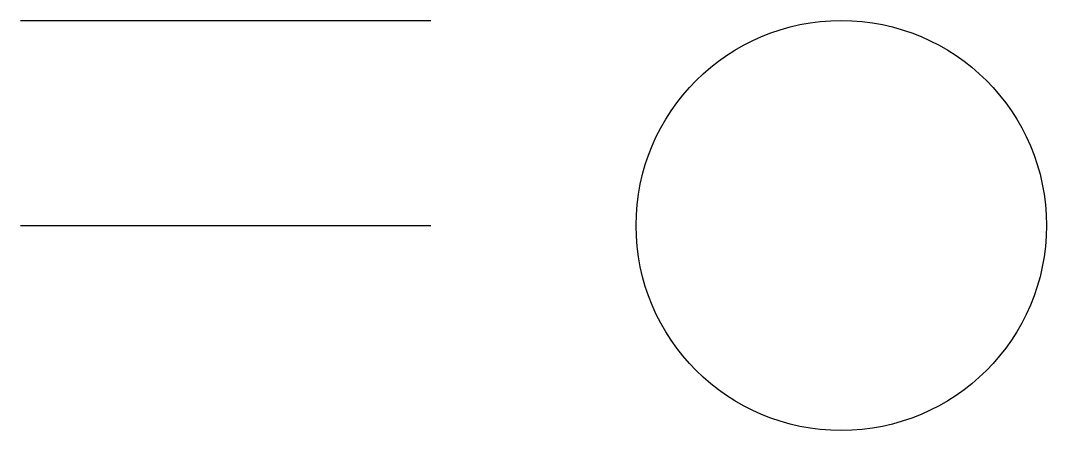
# Model space of a CAD drawing. Extents: x 0 to 25, y -5 to 5.
import ezdxf

# ---------------------------------------------------------------- set-up
doc = ezdxf.new("R2010")
doc.units = 0
doc.layers.get('0').update_dxf_attribs({"linetype": 'CONTINUOUS'})

msp = doc.modelspace()

# ---------------------------------------------------------------- linework, layer by layer
for p, q in [((0, 5), (10, 5)), ((0, 0), (10, 0))]:
    msp.add_line(p, q)
msp.add_circle((20, 0), 5)

doc.saveas('drawing.dxf')
